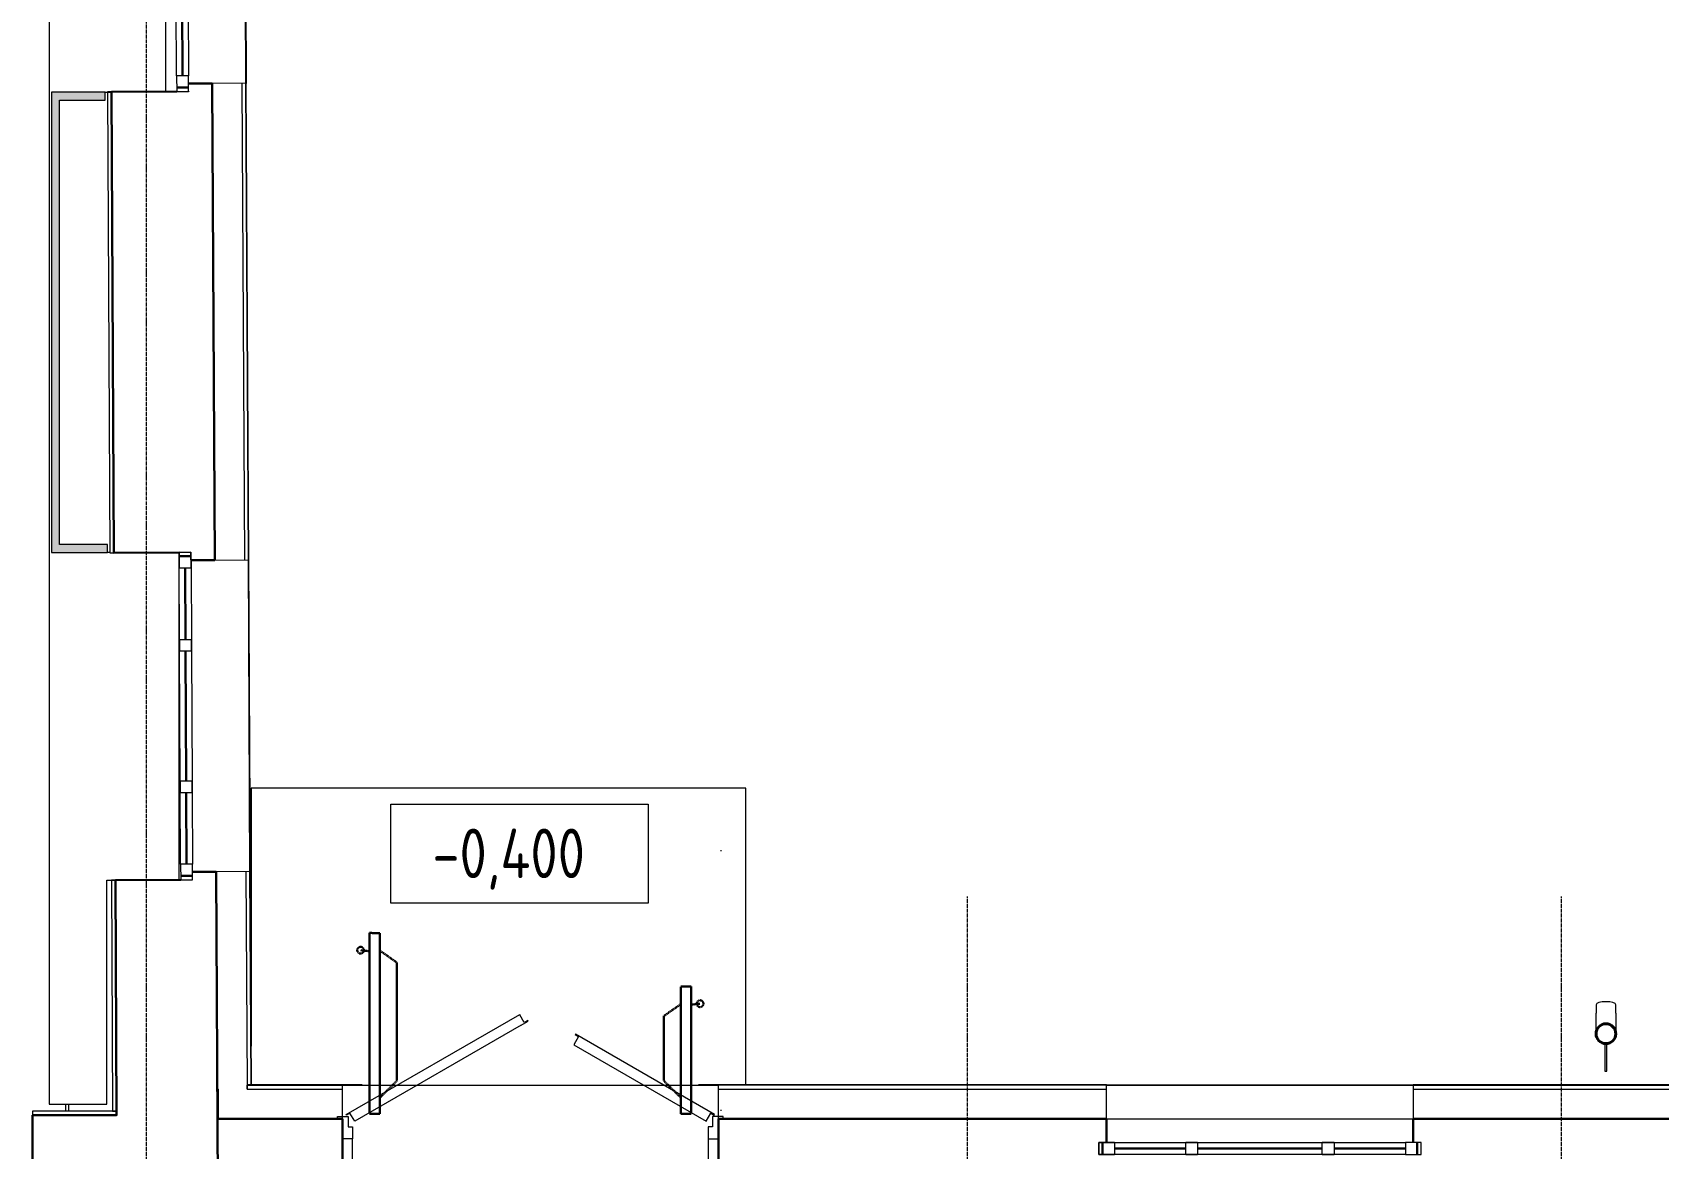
# Model space of a CAD drawing. Header units: millimetres. Extents: x 504091 to 2165846, y 135022 to 442887.
# Drawn here: x 708282 to 716499, y 290796 to 296435 of the extents above; entities that cross this region are included whole.
import ezdxf

# ---------------------------------------------------------------- set-up
doc = ezdxf.new("R2010")
doc.units = ezdxf.units.MM
for name, pattern in [('ADSK_Линия сетки', [25, 20, -2.5, 0, -2.5]), ('ADSK_Штриховая_ш3 п1_5', [4.5, 3, -1.5]), ('осеваяX2', [4, 2.5, -0.5, 0.5, -0.5])]:
    doc.linetypes.add(name, pattern=pattern)
for name, color, linetype, lineweight in [('_ Окна', 7, 'Continuous', 30), ('Аннотация', 7, 'Continuous', 9), ('Двери', 7, 'Continuous', 20), ('Обобщенные модели', 7, 'Continuous', 18), ('Окна', 7, 'Continuous', 18), ('Оси', 165, 'осеваяX2', 13), ('отметки', 7, 'Continuous', 20), ('Перекрытие', 7, 'Continuous', 18), ('Стены внутренние', 7, 'Continuous', 18), ('Стены наружные', 7, 'Continuous', 18), ('Стены несущие', 7, 'Continuous', 30), ('Стены отделка', 7, 'Continuous', 30), ('Стены штриховка', 7, 'Continuous', 18)]:
    doc.layers.add(name, color=color, linetype=linetype, lineweight=lineweight)
doc.layers.add('Линии', color=7, linetype='Continuous', lineweight=9, true_color=0x00a600)
doc.styles.add('ГОСТ 2.304', font='CS_Gost2304.shx')

# ---------------------------------------------------------------- blocks, each defined once
blk = doc.blocks.new('dver-dpmo-260 - ДН_ 21-19 неравноп__ левая 300х1600 ДН-4п-2649260-План 1-го этажа')
at = {"layer": 'Двери'}
for p, q in [((965.2, 1608.3), (960.2, 1608.3)), ((-930.5, 276.7), (-54.1, 782.7)), ((-54.1, 782.7), (-52.6, 780.1)), ((-30.6, 742), (-52.6, 780.1)), ((-45.9, 728.5), (-11.2, 748.5)), ((-13.2, 752), (-30.6, 742)), ((-11.2, 748.5), (-13.2, 752)), ((-45.9, 728.5), (-887.7, 242.5)), ((243.1, 670.1), (219.1, 628.5)), ((227.3, 682.7), (225.8, 680.1)), ((225.8, 680.1), (243.1, 670.1)), ((930.5, 276.7), (227.3, 682.7)), ((219.1, 628.5), (887.7, 242.5)), ((-975, 267), (-920, 267)), ((-975, 255), (-975, 267)), ((-950, 255), (-975, 255)), ((-950, 154), (-950, 255)), ((-929, 274.1), (-930.5, 276.7)), ((-911.7, 284.1), (-929, 274.1)), ((-920, 267), (-920, 214)), ((-887.7, 242.5), (-911.7, 284.1)), ((887.7, 242.5), (911.7, 284.1)), ((911.7, 284.1), (929, 274.1)), ((920, 267), (920, 214)), ((975, 267), (920, 267)), ((929, 274.1), (930.5, 276.7)), ((950, 255), (975, 255)), ((950, 154), (950, 255)), ((960.2, 297.8), (965.2, 297.8)), ((975, 255), (975, 267)), ((-920, 214), (-899, 214)), ((-899, 214), (-899, 154)), ((899, 214), (899, 154)), ((920, 214), (899, 214)), ((-899, 154), (-950, 154)), ((899, 154), (950, 154))]:
    blk.add_line(p, q, dxfattribs=at)
blk = doc.blocks.new('окно трехпол с фрамугой - 1590-2240_h___нов_ ок12-2116584-План 1-го этажа')
at = {"layer": '_ Окна', "lineweight": 18}
for p, q in [((-815, 75), (-815, 135)), ((-815, 135), (-735, 135)), ((-735, 135), (-735, 75)), ((-375, 75), (-375, 135)), ((-375, 135), (-315, 135)), ((-315, 135), (-315, 75)), ((315, 75), (315, 135)), ((315, 135), (375, 135)), ((375, 135), (375, 75)), ((735, 135), (735, 75)), ((815, 135), (735, 135)), ((815, 75), (815, 135)), ((-735, 75), (-815, 75)), ((-315, 75), (-375, 75)), ((375, 75), (315, 75)), ((735, 75), (815, 75))]:
    blk.add_line(p, q, dxfattribs=at)
at = {"layer": '_ Окна'}
for p, q in [((-795, 75), (-795, 135)), ((-735, 105), (-375, 105)), ((-315, 105), (315, 105)), ((375, 105), (735, 105)), ((795, 75), (795, 135))]:
    blk.add_line(p, q, dxfattribs=at)
at = {"layer": 'Окна'}
for p, q in [((-815, 135), (-815, 75)), ((-735, 135), (-815, 135)), ((-735, 135), (-375, 135)), ((-315, 135), (-375, 135)), ((-315, 135), (315, 135)), ((375, 135), (315, 135)), ((375, 135), (735, 135)), ((815, 135), (735, 135)), ((815, 75), (815, 135)), ((-815, 75), (-735, 75)), ((-375, 75), (-735, 75)), ((-375, 75), (-315, 75)), ((315, 75), (-315, 75)), ((315, 75), (375, 75)), ((735, 75), (375, 75)), ((735, 75), (815, 75))]:
    blk.add_line(p, q, dxfattribs=at)
blk = doc.blocks.new('окно трехпол с фрамугой - 1615-2300_h___нов_ ок-28-6253197-План 1-го этажа')
at = {"layer": '_ Окна', "lineweight": 18}
for p, q in [((-827.5, 75), (-827.5, 135)), ((-827.5, 135), (-747.5, 135)), ((-747.5, 135), (-747.5, 75)), ((-387.5, 75), (-387.5, 135)), ((-387.5, 135), (-327.5, 135)), ((-327.5, 135), (-327.5, 75)), ((327.5, 75), (327.5, 135)), ((327.5, 135), (387.5, 135)), ((387.5, 135), (387.5, 75)), ((747.5, 135), (747.5, 75)), ((827.5, 135), (747.5, 135)), ((827.5, 75), (827.5, 135)), ((-747.5, 75), (-827.5, 75)), ((-327.5, 75), (-387.5, 75)), ((387.5, 75), (327.5, 75)), ((747.5, 75), (827.5, 75))]:
    blk.add_line(p, q, dxfattribs=at)
at = {"layer": '_ Окна'}
for p, q in [((-807.5, 75), (-807.5, 135)), ((-747.5, 105), (-387.5, 105)), ((-327.5, 105), (327.5, 105)), ((387.5, 105), (747.5, 105)), ((807.5, 75), (807.5, 135))]:
    blk.add_line(p, q, dxfattribs=at)
at = {"layer": 'Окна'}
for p, q in [((-827.5, 135), (-827.5, 75)), ((-747.5, 135), (-827.5, 135)), ((-747.5, 135), (-387.5, 135)), ((-327.5, 135), (-387.5, 135)), ((-327.5, 135), (327.5, 135)), ((387.5, 135), (327.5, 135)), ((387.5, 135), (747.5, 135)), ((827.5, 135), (747.5, 135)), ((827.5, 75), (827.5, 135)), ((-827.5, 75), (-747.5, 75)), ((-387.5, 75), (-747.5, 75)), ((-387.5, 75), (-327.5, 75)), ((327.5, 75), (-327.5, 75)), ((327.5, 75), (387.5, 75)), ((747.5, 75), (387.5, 75)), ((747.5, 75), (827.5, 75))]:
    blk.add_line(p, q, dxfattribs=at)
blk = doc.blocks.new('окно трехпол с фрамугой - 1615-2300_h___нов_ ок-13-2116291-План 1-го этажа')
at = {"layer": '_ Окна', "lineweight": 18}
for p, q in [((-827.5, 75), (-827.5, 135)), ((-827.5, 135), (-747.5, 135)), ((-747.5, 135), (-747.5, 75)), ((-387.5, 75), (-387.5, 135)), ((-387.5, 135), (-327.5, 135)), ((-327.5, 135), (-327.5, 75)), ((327.5, 75), (327.5, 135)), ((327.5, 135), (387.5, 135)), ((387.5, 135), (387.5, 75)), ((747.5, 135), (747.5, 75)), ((827.5, 135), (747.5, 135)), ((827.5, 75), (827.5, 135)), ((-747.5, 75), (-827.5, 75)), ((-327.5, 75), (-387.5, 75)), ((387.5, 75), (327.5, 75)), ((747.5, 75), (827.5, 75))]:
    blk.add_line(p, q, dxfattribs=at)
at = {"layer": '_ Окна'}
for p, q in [((-807.5, 75), (-807.5, 135)), ((-747.5, 105), (-387.5, 105)), ((-327.5, 105), (327.5, 105)), ((387.5, 105), (747.5, 105)), ((807.5, 75), (807.5, 135))]:
    blk.add_line(p, q, dxfattribs=at)
at = {"layer": 'Окна'}
for p, q in [((-827.5, 135), (-827.5, 75)), ((-747.5, 135), (-827.5, 135)), ((-747.5, 135), (-387.5, 135)), ((-327.5, 135), (-387.5, 135)), ((-327.5, 135), (327.5, 135)), ((387.5, 135), (327.5, 135)), ((387.5, 135), (747.5, 135)), ((827.5, 135), (747.5, 135)), ((827.5, 75), (827.5, 135)), ((-827.5, 75), (-747.5, 75)), ((-387.5, 75), (-747.5, 75)), ((-387.5, 75), (-327.5, 75)), ((327.5, 75), (-327.5, 75)), ((327.5, 75), (387.5, 75)), ((747.5, 75), (387.5, 75)), ((747.5, 75), (827.5, 75))]:
    blk.add_line(p, q, dxfattribs=at)
blk = doc.blocks.new('Водосток - Тип 1 _карниз больше 490мм_-5137789-План 1-го этажа')
at = {"layer": 'Обобщенные модели', "lineweight": 9}
h = blk.add_hatch(dxfattribs=at)
h.set_pattern_fill('FP_24', color=256, style=0, pattern_type=2)
h.set_pattern_definition([(45, (-10250, -20882.53), (-106.066, 106.066), [])])
h.paths.add_polyline_path([(125, 110), (146.7, 115), (164.1, 128.8), (173.7, 148.9), (173.7, 171.1), (164.1, 191.2), (146.7, 205), (125, 210), (102.3, 204.3), (85.9, 191.2), (76.3, 171.1), (77.4, 146.5), (85.9, 128.8), (103.3, 115), (117.5, 111.7)])
at = {"layer": 'Обобщенные модели'}
for p, q in [((75, 306.2), (75, 263.6)), ((175, 263.6), (175, 306.2)), ((120, 109.1), (120, -30)), ((130, -30), (130, 109.1)), ((120, -30), (130, -30))]:
    blk.add_line(p, q, dxfattribs=at)
at = {"layer": 'Обобщенные модели', "flags": 128}
for points in [[(75, 173), (75, 174.3), (75, 177), (75, 179.8), (75, 182.9), (75, 186.2), (75, 189.7), (75, 193.4), (75, 197.2), (75, 201.3), (75, 205.5), (75, 209.9), (75, 214.4), (75, 219.1), (75, 224), (75, 229), (75, 234.1), (75, 239.3), (75, 244.6), (75, 250.1), (75, 255.6), (75, 261.3), (75, 263.6)], [(175, 263.6), (175, 258), (175, 252.4), (175, 246.9), (175, 241.5), (175, 236.2), (175, 231.1), (175, 226), (175, 221.1), (175, 216.4), (175, 211.8), (175, 207.3), (175, 203), (175, 198.9), (175, 194.9), (175, 191.2), (175, 187.6), (175, 184.3), (175, 181.1), (175, 178.1), (175, 175.4), (175, 173)]]:
    blk.add_lwpolyline(points, dxfattribs=at)
at = {"layer": 'Обобщенные модели'}
for start, end in [(90, 270), (270, 90)]:
    blk.add_arc((125, 160), 52, start, end, dxfattribs=at)
at = {"layer": 'Обобщенные модели', "lineweight": 40}
for start, end in [(90, 270), (270, 90)]:
    blk.add_arc((125, 160), 50, start, end, dxfattribs=at)
at = {"layer": 'Обобщенные модели'}
for start_param, end_param in [(4.712389, 6.283185), (3.141593, 4.712389)]:
    blk.add_ellipse((125, 306.2), major_axis=(-50, 0), ratio=0.309017, start_param=start_param, end_param=end_param, dxfattribs=at)
blk = doc.blocks.new('Высотные отметки - Рамка-12095-План 1-го этажа')
at = {"layer": 'Аннотация', "lineweight": 20}
for p, q in [((-6.5, 0), (-6.5, 5)), ((-6.5, 5), (6.5, 5)), ((6.5, 5), (6.5, 0)), ((6.5, 0), (-6.5, 0))]:
    blk.add_line(p, q, dxfattribs=at)

msp = doc.modelspace()

# ---------------------------------------------------------------- hatches: boundary and pattern name
at = {"layer": 'Стены внутренние'}
for points in [[(708377.948, 293847.2757), (708417.948, 293847.2757), (708417.948, 296133.2185), (708377.948, 296133.2185), (708377.948, 294065.3842)], [(708649.1741, 296093.2185), (708649.1741, 296133.2185), (708417.948, 296133.2185), (708417.948, 296093.2185), (708621.1116, 296093.2185)], [(708377.948, 293807.2757), (708660.59, 293808.4089), (708660.59, 293847.2757), (708377.948, 293847.2757)]]:
    msp.add_hatch(color=256, dxfattribs=at).paths.add_polyline_path(points)

# ---------------------------------------------------------------- linework, layer by layer
at = {"layer": 'Линии', "color": 7, "linetype": 'ADSK_Штриховая_ш3 п1_5', "lineweight": 30}
for p, q in [((710038.0777, 291884.2597), (709985.0777, 291884.9855)), ((709985.0777, 291884.9855), (709985.0777, 290971.8999)), ((710038.0777, 290971.1741), (710038.0777, 291884.2597)), ((709985.0777, 291792.5538), (709940.3731, 291797.7019)), ((710038.0777, 291795.3378), (710123.0777, 291735.8201)), ((710123.0777, 291735.8201), (710123.0777, 291137.9226)), ((711558.0777, 291614.2597), (711611.0777, 291614.9855)), ((711558.0777, 290971.1741), (711558.0777, 291614.2597)), ((711611.0777, 291614.9855), (711611.0777, 290971.8999)), ((711558.0777, 291525.3378), (711473.0777, 291465.8201)), ((711611.0777, 291522.5538), (711655.7822, 291527.7019)), ((711473.0777, 291465.8201), (711473.0777, 291137.9226)), ((710123.0777, 291137.9226), (710038.0777, 291052.9226)), ((711473.0777, 291137.9226), (711558.0777, 291052.9226)), ((709985.0777, 290971.8999), (710038.0777, 290971.1741)), ((711611.0777, 290971.8999), (711558.0777, 290971.1741))]:
    msp.add_line(p, q, dxfattribs=at)
for centre in [(709940.3731, 291797.7019), (711655.7822, 291527.7019)]:
    msp.add_circle(centre, 17, dxfattribs=at)
at = {"layer": 'Оси', "linetype": 'ADSK_Линия сетки'}
for p, q in [((708857.643, 263323.4727), (708857.643, 314443.584)), ((713007.643, 263323.4727), (713007.643, 292069.4414)), ((716007.643, 263323.4727), (716007.643, 292069.4414))]:
    msp.add_line(p, q, dxfattribs=at)
at = {"layer": 'Перекрытие'}
for p, q in [((708365.948, 306768.5198), (708365.948, 291019.8615)), ((708956.7835, 296135.9244), (708956.7835, 297790.9458)), ((708649.1741, 296133.2185), (708680.9712, 296133.2185)), ((708672.7935, 293807.2757), (708660.59, 293807.2757)), ((709022.798, 293807.2757), (708859.8433, 293807.2757)), ((709022.9672, 292153.0834), (709022.9672, 293773.9893)), ((711886.4818, 292616.0447), (709386.4818, 292616.0447)), ((709386.4818, 292616.0447), (709386.4818, 291312.7126)), ((711886.4818, 291116.0447), (711886.4818, 292616.0447)), ((708657.643, 291019.8615), (708657.643, 292152.2421)), ((708657.643, 292152.2421), (708857.4505, 292152.2421)), ((709848.0777, 291116.0447), (711748.0777, 291116.0447)), ((708365.948, 291019.8615), (708657.643, 291019.8615)), ((709898.0777, 290845.0285), (709898.0777, 290436.0447)), ((711698.0777, 290436.0447), (711698.0777, 290845.0285))]:
    msp.add_line(p, q, dxfattribs=at)
at = {"layer": 'Стены внутренние'}
for p, q in [((708451.48, 290984.8615), (708451.48, 291019.8615)), ((708463.48, 291019.8615), (708463.48, 290984.8615)), ((713709.7268, 290946.0447), (715259.7268, 290946.0447))]:
    msp.add_line(p, q, dxfattribs=at)
at = {"layer": 'Стены наружные'}
for p, q in [((709360.7572, 296176.9783), (709352.7518, 297751.9579)), ((709353.7518, 297751.963), (709361.7572, 296176.9834)), ((709380.9926, 292195.9038), (709372.9922, 293769.8834)), ((709373.9871, 293770.8885), (709381.9926, 292195.9088)), ((713709.7268, 291117.0447), (713709.7268, 291116.0447)), ((713709.7268, 291117.0447), (715259.7268, 291117.0447)), ((713709.7268, 291116.0447), (715259.7268, 291116.0447)), ((715259.7268, 291117.0447), (715259.7268, 291116.0447))]:
    msp.add_line(p, q, dxfattribs=at)
at = {"layer": 'Стены несущие'}
for p, q in [((709010.9603, 296136.1998), (708680.9646, 296134.5225)), ((708692.7981, 293806.4266), (708680.9646, 296134.5225)), ((709190.7547, 296177.1142), (709070.7563, 296176.5042)), ((709070.9596, 296136.5048), (709070.9697, 296134.5048)), ((709190.7547, 296177.1142), (709202.9948, 293769.0194)), ((708692.7981, 293806.4266), (709022.7938, 293808.1039)), ((709082.9963, 293768.4094), (709202.9948, 293769.0194)), ((709211.0002, 292194.0397), (709091.0018, 292193.4298)), ((709211.0002, 292194.0397), (709219.9359, 290436.0447)), ((709031.2059, 292153.1253), (708701.2101, 292151.448)), ((708707.2414, 290964.8615), (708701.2101, 292151.448)), ((708707.2414, 290964.8615), (708282.3686, 290964.8615)), ((708282.3686, 290964.8615), (708282.3686, 290454.8615)), ((709217.3437, 290946.0447), (709848.0777, 290946.0447)), ((709848.0777, 290436.0447), (709848.0777, 290946.0447)), ((711748.0777, 290946.0447), (713709.7268, 290946.0447)), ((711748.0777, 290436.0447), (711748.0777, 290946.0447)), ((713709.7268, 290946.0447), (713709.7268, 290826.0447)), ((715259.7268, 290946.0447), (717714.9934, 290946.0447)), ((715259.7268, 290946.0447), (715259.7268, 290826.0447))]:
    msp.add_line(p, q, dxfattribs=at)
at = {"layer": 'Стены отделка', "lineweight": 9}
for p, q in [((708649.1741, 296133.2185), (708377.948, 296133.2185)), ((708377.948, 296133.2185), (708377.948, 293807.2757)), ((708649.1741, 296093.2185), (708649.1741, 296133.2185)), ((708680.9646, 296134.5225), (708660.9649, 296134.4208)), ((708660.9649, 296134.4208), (708672.7983, 293806.3249)), ((709360.7525, 296177.9783), (709190.7547, 296177.1142)), ((709190.7547, 296177.1142), (709190.7547, 296177.1142)), ((709340.7528, 296177.8766), (709340.7629, 296175.8766)), ((709372.9926, 293769.8834), (709360.7525, 296177.9783)), ((709361.7572, 296176.9834), (709360.7572, 296176.9783)), ((709360.7572, 296176.9783), (709372.9871, 293770.8834)), ((709373.9871, 293770.8885), (709361.7572, 296176.9834)), ((708417.948, 296093.2185), (708649.1741, 296093.2185)), ((708417.948, 293847.2757), (708417.948, 296093.2185)), ((708660.59, 293847.2757), (708417.948, 293847.2757)), ((708660.59, 293807.2757), (708660.59, 293847.2757)), ((708377.948, 293807.2757), (708660.59, 293807.2757)), ((708672.7983, 293806.3249), (708692.7981, 293806.4266)), ((709202.9948, 293769.0194), (709372.9926, 293769.8834)), ((709372.9871, 293770.8834), (709373.9871, 293770.8885)), ((709380.998, 292194.9038), (709211.0002, 292194.0397)), ((709381.9926, 292195.9088), (709380.9926, 292195.9038)), ((709380.9926, 292195.9038), (709386.4814, 291116.0447)), ((709386.4818, 291116.0447), (709380.998, 292194.9038)), ((709387.4814, 291116.0447), (709381.9926, 292195.9088)), ((708701.2101, 292151.448), (708681.2104, 292151.3463)), ((708681.2104, 292151.3463), (708687.1401, 290984.7461)), ((709366.5832, 291096.0447), (709366.4815, 291116.0447)), ((709366.5832, 291117.0447), (709366.5832, 291096.0447)), ((709948.0777, 291117.0447), (709366.5832, 291117.0447)), ((709366.5832, 291116.0447), (709848.0777, 291116.0447)), ((709848.0777, 290946.0447), (709848.0777, 291116.0447)), ((709948.0777, 291116.0447), (709948.0777, 291117.0447)), ((713709.7268, 291117.0447), (711648.0777, 291117.0447)), ((711648.0777, 291117.0447), (711648.0777, 291116.0447)), ((713709.7268, 291116.0447), (711748.0777, 291116.0447)), ((711748.0777, 290946.0447), (711748.0777, 291116.0447)), ((713709.7268, 290946.0447), (713709.7268, 291116.0447)), ((716713.0777, 291117.0447), (715259.7268, 291117.0447)), ((715259.7268, 291116.0447), (715259.7268, 290946.0447)), ((715259.7268, 291116.0447), (717714.9934, 291116.0447)), ((709216.5812, 291096.0447), (709221.688, 291096.0447)), ((709221.688, 290946.0447), (709221.688, 291096.0447)), ((715260.7268, 291096.0447), (715259.7268, 291096.0447)), ((708709.8337, 290984.8615), (708282.3686, 290984.8615)), ((708282.3686, 290984.8615), (708282.3686, 290964.8615)), ((708687.1401, 290984.7461), (708707.1398, 290984.8478)), ((708707.2414, 290964.8615), (708709.8337, 290964.8615)), ((708709.8337, 290964.8615), (708709.8337, 290984.8615))]:
    msp.add_line(p, q, dxfattribs=at)
at = {"layer": 'Стены штриховка'}
for p, q in [((709340.7629, 296175.8766), (709352.9928, 293769.7818)), ((709360.9983, 292194.8021), (709366.4815, 291116.0447)), ((709366.5832, 291096.0447), (709848.0777, 291096.0447)), ((711748.0777, 291096.0447), (713709.7268, 291096.0447)), ((715260.7268, 291096.0447), (716693.0777, 291096.0447))]:
    msp.add_line(p, q, dxfattribs=at)

# ---------------------------------------------------------------- block references
at = {"layer": 'Двери'}
msp.add_blockref('dver-dpmo-260 - ДН_ 21-19 неравноп__ левая 300х1600 ДН-4п-2649260-План 1-го этажа', (710798.0777, 290691.0447), dxfattribs=at)
at = {"layer": 'Обобщенные модели'}
msp.add_blockref('Водосток - Тип 1 _карниз больше 490мм_-5137789-План 1-го этажа', (716108.0777, 291216.0447), dxfattribs=at)
at = {"layer": 'Окна', "rotation": 270.2912255442423}
for name, p in [('окно трехпол с фрамугой - 1615-2300_h___нов_ ок-13-2116291-План 1-го этажа', (708931.7553, 296963.3079)), ('окно трехпол с фрамугой - 1615-2300_h___нов_ ок-28-6253197-План 1-го этажа', (708952.0008, 292980.2334))]:
    msp.add_blockref(name, p, dxfattribs=at)
at = {"layer": 'Окна'}
msp.add_blockref('окно трехпол с фрамугой - 1590-2240_h___нов_ ок12-2116584-План 1-го этажа', (714484.7268, 290691.0447), dxfattribs=at)
at = {"layer": 'отметки', "lineweight": 20, "xscale": 99.99999999999993, "yscale": 99.99999999999993, "zscale": 99.99999999999993}
msp.add_blockref('Высотные отметки - Рамка-12095-План 1-го этажа', (710742.8529, 292035.4889), dxfattribs=at)

# ---------------------------------------------------------------- texts
at = {"layer": 'отметки', "lineweight": 20, "insert": (710302.8628, 292412.196), "char_height": 250, "width": 1055.976244, "attachment_point": 1, "line_spacing_factor": 1.022761, "style": 'ГОСТ 2.304'}
msp.add_mtext('-0,400', dxfattribs=at)

doc.saveas('drawing.dxf')
